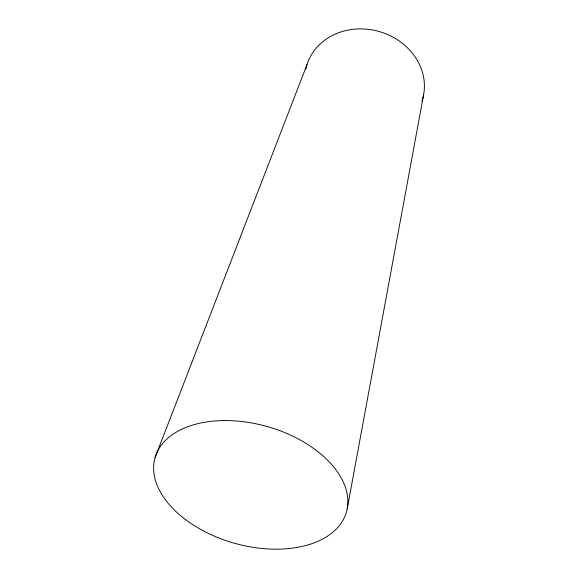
<?xml version="1.0" encoding="UTF-8"?>
<svg xmlns="http://www.w3.org/2000/svg" width="578" height="578" viewBox="0 0 578 578"><rect width="100%" height="100%" fill="white"/><g stroke="black" fill="none" stroke-linecap="round" stroke-linejoin="round"><path stroke-width="0.87" d="M347.205 508.806L423.609 94.749M155.063 457.617L307.041 64.526M305.834 69.129A60.3 52.88 15.8 0 1 378.532 31.342A60.3 52.88 15.8 0 1 421.954 101.042M185.668 519.709A99.481 60.611 15.8 0 0 345.723 514.254A99.481 60.611 15.8 0 0 220.825 420.647A99.481 60.611 15.8 0 0 185.668 519.709"/></g></svg>
